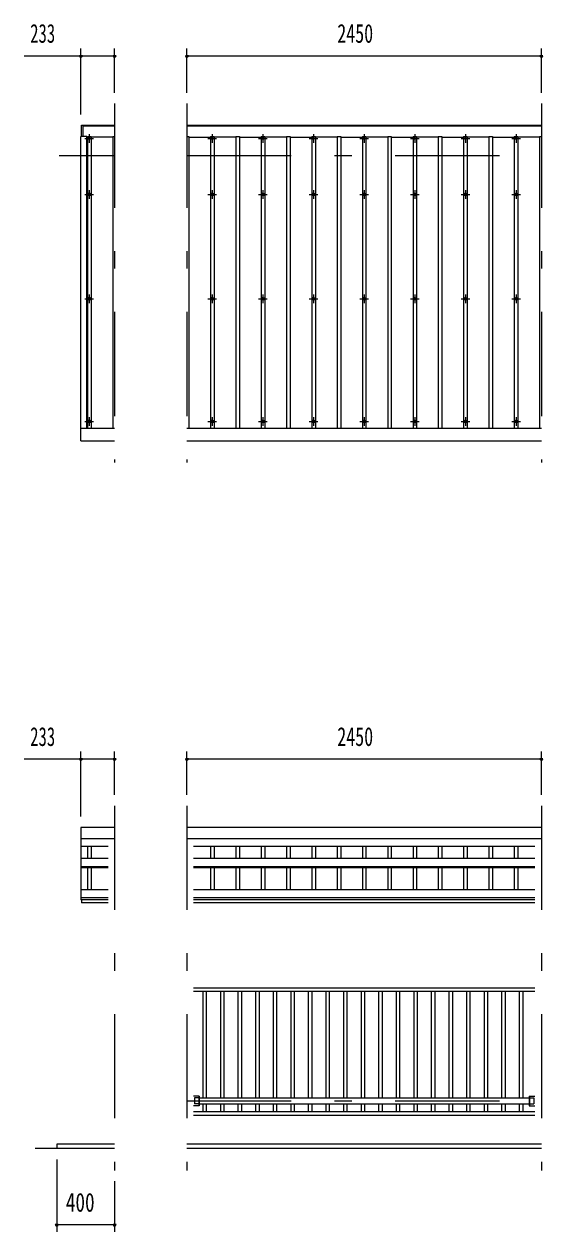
# Model space of a CAD drawing. Units: millimetres, scale not verified. Extents: x -26656 to 26658, y -10500 to 10500.
# Drawn here: x -19244 to -15658, y 1220 to 9567 of the extents above; entities that cross this region are included whole.
import ezdxf
from ezdxf.enums import TextEntityAlignment as Align

# ---------------------------------------------------------------- set-up
doc = ezdxf.new("R2010")
doc.units = ezdxf.units.MM
doc.header["$LTSCALE"] = 60
doc.linetypes.add('USER3', pattern=[24, 12, -5, 2, -5])
for name, color, linetype, lineweight in [('0-2_1-05BOLD', 7, 'Continuous', 18), ('0-3_1-25CENTER', 3, 'USER3', 18), ('0-4_1-45THIN', 4, 'Continuous', 18), ('0-5_1-55DIM', 3, 'Continuous', 18)]:
    doc.layers.add(name, color=color, linetype=linetype, lineweight=lineweight)
doc.styles.add('ＭＳ ゴシック', font='')
doc.styles.get('ＭＳ ゴシック').set_extended_font_data('MS Gothic')

msp = doc.modelspace()

# ---------------------------------------------------------------- linework, layer by layer
at = {"layer": '0-2_1-05BOLD'}
for p, q in [((-18836.48, 8790.67), (-18836.48, 8867.67)), ((-18836.48, 8862.67), (-18618.49, 8862.67)), ((-18118.49, 8867.67), (-15668.48, 8867.67)), ((-18118.49, 8862.67), (-15668.48, 8862.67)), ((-18851.48, 6687.67), (-18851.48, 8790.67)), ((-18811.48, 8790.67), (-18851.48, 8790.67)), ((-18811.48, 6773.43), (-18811.48, 8790.67)), ((-18851.48, 6773.43), (-18618.49, 6773.43)), ((-18118.49, 6773.43), (-15668.48, 6773.43)), ((-18851.48, 6687.67), (-18618.49, 6687.67)), ((-18118.49, 6687.67), (-15668.48, 6687.67)), ((-18618.49, 4014.67), (-18851.49, 4014.67)), ((-18851.49, 4014.67), (-18851.49, 3515.47)), ((-15668.48, 4014.67), (-18118.49, 4014.67)), ((-18851.49, 3937.52), (-18618.49, 3937.52)), ((-18118.49, 3937.52), (-15668.48, 3937.52)), ((-18663.04, 3882.27), (-18851.49, 3882.27)), ((-15713.03, 3882.27), (-18073.93, 3882.27)), ((-18851.49, 3802.96), (-18663.04, 3802.96)), ((-18073.93, 3802.96), (-15713.03, 3802.96)), ((-18851.49, 3745.26), (-18663.04, 3745.26)), ((-18851.49, 3737.03), (-18663.04, 3737.03)), ((-18073.93, 3745.26), (-15713.03, 3745.26)), ((-18073.93, 3737.03), (-15713.03, 3737.03)), ((-18663.04, 3582.44), (-18851.49, 3582.44)), ((-18663.04, 3527.34), (-18851.49, 3527.34)), ((-18663.03, 3515.47), (-18851.49, 3515.47)), ((-18846.49, 3515.47), (-18846.49, 3494.67)), ((-15713.03, 3582.44), (-18073.93, 3582.44)), ((-15713.03, 3527.34), (-18073.93, 3527.34)), ((-15713.03, 3515.47), (-18073.93, 3515.47)), ((-18663.03, 3494.67), (-18846.49, 3494.67)), ((-15713.03, 3494.67), (-18073.93, 3494.67)), ((-15713.03, 2904.67), (-18073.93, 2904.67)), ((-15713.03, 2879.67), (-18073.93, 2879.67)), ((-18033.94, 2157.67), (-18073.93, 2157.67)), ((-18033.94, 2091.67), (-18073.93, 2091.67)), ((-18065.99, 2146.02), (-18065.99, 2103.32)), ((-18037.14, 2146.02), (-18065.99, 2146.02)), ((-18037.14, 2103.32), (-18065.99, 2103.32)), ((-18037.14, 2157.67), (-18037.14, 2091.67)), ((-18033.94, 2157.67), (-18033.94, 2091.67)), ((-18033.93, 2146.02), (-15753.03, 2146.02)), ((-18033.93, 2103.32), (-15753.03, 2103.32)), ((-15753.03, 2157.67), (-15753.03, 2091.67)), ((-15753.03, 2157.67), (-15713.03, 2157.67)), ((-15753.03, 2091.67), (-15713.03, 2091.67)), ((-15749.83, 2157.67), (-15749.83, 2091.67)), ((-15749.83, 2146.02), (-15720.98, 2146.02)), ((-15749.83, 2103.32), (-15720.98, 2103.32)), ((-15720.98, 2146.02), (-15720.98, 2103.32)), ((-15713.03, 2049.67), (-18073.93, 2049.67)), ((-15713.03, 2024.67), (-18073.93, 2024.67)), ((-18618.49, 1794.67), (-19168.48, 1794.67)), ((-15668.48, 1824.67), (-18118.49, 1824.67)), ((-15668.48, 1794.67), (-18118.49, 1794.67))]:
    msp.add_line(p, q, dxfattribs=at)
for points in [[(-18846.48, 8790.67), (-18846.48, 8867.67), (-18618.49, 8867.67)], [(-18618.49, 1824.67), (-19018.48, 1824.67), (-19018.48, 1794.67)]]:
    msp.add_lwpolyline(points, dxfattribs=at)
for centre in [(-18793.48, 8390.17), (-17943.49, 8390.17), (-17593.49, 8390.17), (-17243.49, 8390.17), (-16893.49, 8390.17), (-16543.49, 8390.17), (-16193.49, 8390.17), (-15843.48, 8390.17), (-18793.48, 7668.51), (-17943.49, 7668.51), (-17593.49, 7668.51), (-17243.49, 7668.51), (-16893.49, 7668.51), (-16543.49, 7668.51), (-16193.49, 7668.51), (-15843.48, 7668.51), (-18793.48, 6820.85), (-17943.49, 6820.85), (-17593.49, 6820.85), (-17243.49, 6820.85), (-16893.49, 6820.85), (-16543.49, 6820.85), (-16193.49, 6820.85), (-15843.48, 6820.85)]:
    msp.add_circle(centre, 10, dxfattribs=at)
for centre, start, end in [((-18793.48, 8765.7), 46.39838, 133.60162), ((-18793.48, 8786.71), 226.3961, 313.6039), ((-17943.49, 8765.7), 46.39838, 133.60162), ((-17943.49, 8786.71), 226.3961, 313.6039), ((-17593.49, 8765.7), 46.39838, 133.60162), ((-17593.49, 8786.71), 226.3961, 313.6039), ((-17243.49, 8765.7), 46.39838, 133.60162), ((-17243.49, 8786.71), 226.3961, 313.6039), ((-16893.49, 8765.7), 46.39838, 133.60162), ((-16893.49, 8786.71), 226.3961, 313.6039), ((-16543.49, 8765.7), 46.39838, 133.60162), ((-16543.49, 8786.71), 226.3961, 313.6039), ((-16193.49, 8765.7), 46.39838, 133.60162), ((-16193.49, 8786.71), 226.3961, 313.6039), ((-15843.48, 8765.7), 46.39838, 133.60162), ((-15843.48, 8786.71), 226.3961, 313.6039)]:
    msp.add_arc(centre, 14.5, start, end, dxfattribs=at)
at = {"layer": '0-3_1-25CENTER'}
for p, q in [((-18618.49, 9017.67), (-18618.49, 6537.67)), ((-18118.49, 9017.67), (-18118.49, 6537.67)), ((-15668.48, 9017.67), (-15668.48, 6537.67)), ((-18823.48, 8776.2), (-18763.48, 8776.2)), ((-18793.48, 8806.2), (-18793.48, 8746.2)), ((-17973.48, 8776.2), (-17913.48, 8776.2)), ((-17943.49, 8806.2), (-17943.49, 8746.2)), ((-17623.48, 8776.2), (-17563.48, 8776.2)), ((-17593.49, 8806.2), (-17593.49, 8746.2)), ((-17273.48, 8776.2), (-17213.49, 8776.2)), ((-17243.49, 8806.2), (-17243.49, 8746.2)), ((-16923.48, 8776.2), (-16863.48, 8776.2)), ((-16893.49, 8806.2), (-16893.49, 8746.2)), ((-16573.48, 8776.2), (-16513.48, 8776.2)), ((-16543.49, 8806.2), (-16543.49, 8746.2)), ((-16223.48, 8776.2), (-16163.48, 8776.2)), ((-16193.49, 8806.2), (-16193.49, 8746.2)), ((-15873.48, 8776.2), (-15813.48, 8776.2)), ((-15843.48, 8806.2), (-15843.48, 8746.2)), ((-19001.48, 8657.67), (-18618.49, 8657.67)), ((-18118.49, 8657.67), (-15668.48, 8657.67)), ((-18823.48, 8390.17), (-18763.48, 8390.17)), ((-18793.48, 8420.17), (-18793.48, 8360.17)), ((-17973.48, 8390.17), (-17913.48, 8390.17)), ((-17943.49, 8420.17), (-17943.49, 8360.17)), ((-17623.48, 8390.17), (-17563.48, 8390.17)), ((-17593.49, 8420.17), (-17593.49, 8360.17)), ((-17273.48, 8390.17), (-17213.48, 8390.17)), ((-17243.49, 8420.17), (-17243.49, 8360.17)), ((-16923.48, 8390.17), (-16863.48, 8390.17)), ((-16893.49, 8420.17), (-16893.49, 8360.17)), ((-16573.48, 8390.17), (-16513.48, 8390.17)), ((-16543.49, 8420.17), (-16543.49, 8360.17)), ((-16223.48, 8390.17), (-16163.48, 8390.17)), ((-16193.49, 8420.17), (-16193.49, 8360.17)), ((-15873.48, 8390.17), (-15813.48, 8390.17)), ((-15843.48, 8420.17), (-15843.48, 8360.17)), ((-18793.48, 7698.51), (-18793.48, 7638.51)), ((-17943.49, 7698.51), (-17943.49, 7638.51)), ((-17593.49, 7698.51), (-17593.49, 7638.51)), ((-17243.49, 7698.51), (-17243.49, 7638.51)), ((-16893.49, 7698.51), (-16893.49, 7638.51)), ((-16543.49, 7698.51), (-16543.49, 7638.51)), ((-16193.49, 7698.51), (-16193.49, 7638.51)), ((-15843.48, 7698.51), (-15843.48, 7638.51)), ((-18823.48, 7668.51), (-18763.48, 7668.51)), ((-17973.48, 7668.51), (-17913.48, 7668.51)), ((-17623.48, 7668.51), (-17563.48, 7668.51)), ((-17273.48, 7668.51), (-17213.48, 7668.51)), ((-16923.48, 7668.51), (-16863.48, 7668.51)), ((-16573.48, 7668.51), (-16513.48, 7668.51)), ((-16223.48, 7668.51), (-16163.48, 7668.51)), ((-15873.48, 7668.51), (-15813.48, 7668.51)), ((-18793.48, 6850.85), (-18793.48, 6790.85)), ((-17943.49, 6850.85), (-17943.49, 6790.85)), ((-17593.49, 6850.85), (-17593.49, 6790.85)), ((-17243.49, 6850.85), (-17243.49, 6790.85)), ((-16893.49, 6850.85), (-16893.49, 6790.85)), ((-16543.49, 6850.85), (-16543.49, 6790.85)), ((-16193.49, 6850.85), (-16193.49, 6790.85)), ((-15843.48, 6850.85), (-15843.48, 6790.85)), ((-18823.48, 6820.85), (-18763.48, 6820.85)), ((-17973.48, 6820.85), (-17913.48, 6820.85)), ((-17623.48, 6820.85), (-17563.48, 6820.85)), ((-17273.48, 6820.85), (-17213.48, 6820.85)), ((-16923.48, 6820.85), (-16863.48, 6820.85)), ((-16573.48, 6820.85), (-16513.48, 6820.85)), ((-16223.48, 6820.85), (-16163.48, 6820.85)), ((-15873.48, 6820.85), (-15813.48, 6820.85)), ((-18618.49, 4164.67), (-18618.49, 1644.67)), ((-18118.49, 4164.67), (-18118.49, 1644.67)), ((-15668.48, 4164.67), (-15668.48, 1644.67)), ((-18118.48, 2124.67), (-15668.48, 2124.67))]:
    msp.add_line(p, q, dxfattribs=at)
at = {"layer": '0-4_1-45THIN'}
for p, q in [((-18811.48, 8784.63), (-18805.98, 8784.63)), ((-18805.98, 8790.67), (-18780.98, 8790.67)), ((-18805.98, 8790.67), (-18805.98, 6773.43)), ((-18780.98, 8790.67), (-18780.98, 6773.43)), ((-18630.98, 8784.63), (-18780.98, 8784.63)), ((-18630.98, 8790.67), (-18630.98, 6773.43)), ((-18630.98, 8790.67), (-18618.49, 8790.67)), ((-18105.98, 8784.63), (-17955.99, 8784.63)), ((-17955.99, 8790.67), (-17930.99, 8790.67)), ((-17955.99, 8790.67), (-17955.99, 6773.43)), ((-17930.99, 8790.67), (-17930.99, 6773.43)), ((-17780.99, 8784.63), (-17930.99, 8784.63)), ((-17780.99, 8790.67), (-17780.99, 6773.43)), ((-17780.99, 8790.67), (-17755.99, 8790.67)), ((-17755.99, 8790.67), (-17755.99, 6773.43)), ((-17755.99, 8784.63), (-17605.99, 8784.63)), ((-17605.99, 8790.67), (-17605.99, 6773.43)), ((-17605.99, 8790.67), (-17580.99, 8790.67)), ((-17580.99, 8790.67), (-17580.99, 6773.43)), ((-17430.99, 8784.63), (-17580.99, 8784.63)), ((-17430.99, 8790.67), (-17430.99, 6773.43)), ((-17430.99, 8790.67), (-17405.99, 8790.67)), ((-17405.99, 8790.67), (-17405.99, 6773.43)), ((-17405.99, 8784.63), (-17255.99, 8784.63)), ((-17255.99, 8790.67), (-17230.99, 8790.67)), ((-17255.99, 8790.67), (-17255.98, 6773.43)), ((-17230.99, 8790.67), (-17230.98, 6773.43)), ((-17080.99, 8784.63), (-17230.99, 8784.63)), ((-17080.99, 8790.67), (-17080.99, 6773.43)), ((-17080.99, 8790.67), (-17055.99, 8790.67)), ((-17055.99, 8790.67), (-17055.99, 6773.43)), ((-17055.99, 8784.63), (-16905.99, 8784.63)), ((-16905.99, 8790.67), (-16880.99, 8790.67)), ((-16905.99, 8790.67), (-16905.98, 6773.43)), ((-16880.99, 8790.67), (-16880.98, 6773.43)), ((-16730.99, 8784.63), (-16880.99, 8784.63)), ((-16730.99, 8790.67), (-16730.99, 6773.43)), ((-16730.99, 8790.67), (-16705.99, 8790.67)), ((-16705.99, 8790.67), (-16705.99, 6773.43)), ((-16705.99, 8784.63), (-16555.99, 8784.63)), ((-16555.99, 8790.67), (-16530.99, 8790.67)), ((-16555.99, 8790.67), (-16555.98, 6773.43)), ((-16530.99, 8790.67), (-16530.98, 6773.43)), ((-16380.98, 8784.63), (-16530.99, 8784.63)), ((-16380.98, 8790.67), (-16380.98, 6773.43)), ((-16380.98, 8790.67), (-16355.98, 8790.67)), ((-16355.99, 8784.63), (-16205.99, 8784.63)), ((-16355.98, 8790.67), (-16355.98, 6773.43)), ((-16205.99, 8790.67), (-16180.98, 8790.67)), ((-16205.99, 8790.67), (-16205.98, 6773.43)), ((-16180.98, 8790.67), (-16180.98, 6773.43)), ((-16030.98, 8784.63), (-16180.98, 8784.63)), ((-16030.98, 8790.67), (-16030.98, 6773.43)), ((-16030.98, 8790.67), (-16005.98, 8790.67)), ((-16005.98, 8790.67), (-16005.98, 6773.43)), ((-16005.98, 8784.63), (-15855.99, 8784.63)), ((-15855.99, 8790.67), (-15830.99, 8790.67)), ((-15855.99, 8790.67), (-15855.98, 6773.43)), ((-15830.99, 8790.67), (-15830.98, 6773.43)), ((-15680.99, 8784.63), (-15830.98, 8784.63)), ((-15680.99, 8790.67), (-15680.98, 6773.43)), ((-15680.99, 8790.67), (-15668.48, 8790.67)), ((-18805.98, 3882.27), (-18805.98, 3802.96)), ((-18780.98, 3882.27), (-18780.98, 3802.96)), ((-17955.98, 3882.27), (-17955.98, 3802.96)), ((-17930.98, 3882.27), (-17930.98, 3802.96)), ((-17780.98, 3882.27), (-17780.98, 3802.96)), ((-17755.98, 3882.27), (-17755.98, 3802.96)), ((-17605.98, 3882.27), (-17605.98, 3802.96)), ((-17580.98, 3882.27), (-17580.98, 3802.96)), ((-17430.98, 3882.27), (-17430.98, 3802.96)), ((-17405.98, 3882.27), (-17405.98, 3802.96)), ((-17255.98, 3882.27), (-17255.98, 3802.96)), ((-17230.98, 3882.27), (-17230.98, 3802.96)), ((-17080.98, 3882.27), (-17080.98, 3802.96)), ((-17055.98, 3882.27), (-17055.98, 3802.96)), ((-16905.98, 3882.27), (-16905.98, 3802.96)), ((-16880.98, 3882.27), (-16880.98, 3802.96)), ((-16730.98, 3882.27), (-16730.98, 3802.96)), ((-16705.98, 3882.27), (-16705.98, 3802.96)), ((-16555.98, 3882.27), (-16555.98, 3802.96)), ((-16530.98, 3882.27), (-16530.98, 3802.96)), ((-16380.98, 3882.27), (-16380.98, 3802.96)), ((-16355.98, 3882.27), (-16355.98, 3802.96)), ((-16205.98, 3882.27), (-16205.98, 3802.96)), ((-16180.98, 3882.27), (-16180.98, 3802.96)), ((-16030.98, 3882.27), (-16030.98, 3802.96)), ((-16005.98, 3882.27), (-16005.98, 3802.96)), ((-15855.98, 3882.27), (-15855.98, 3802.96)), ((-15830.98, 3882.27), (-15830.98, 3802.96)), ((-18805.98, 3737.03), (-18805.98, 3582.44)), ((-18780.98, 3737.03), (-18780.98, 3582.44)), ((-17955.98, 3737.03), (-17955.98, 3582.44)), ((-17930.98, 3737.03), (-17930.98, 3582.44)), ((-17780.98, 3737.03), (-17780.98, 3582.44)), ((-17755.98, 3737.03), (-17755.98, 3582.44)), ((-17605.98, 3737.03), (-17605.98, 3582.44)), ((-17580.98, 3737.03), (-17580.98, 3582.44)), ((-17430.98, 3737.03), (-17430.98, 3582.44)), ((-17405.98, 3737.03), (-17405.98, 3582.44)), ((-17255.98, 3737.03), (-17255.98, 3582.44)), ((-17230.98, 3737.03), (-17230.98, 3582.44)), ((-17080.98, 3737.03), (-17080.98, 3582.44)), ((-17055.98, 3737.03), (-17055.98, 3582.44)), ((-16905.98, 3737.03), (-16905.98, 3582.44)), ((-16880.98, 3737.03), (-16880.98, 3582.44)), ((-16730.98, 3737.03), (-16730.98, 3582.44)), ((-16705.98, 3737.03), (-16705.98, 3582.44)), ((-16555.98, 3737.03), (-16555.98, 3582.44)), ((-16530.98, 3737.03), (-16530.98, 3582.44)), ((-16380.98, 3737.03), (-16380.98, 3582.44)), ((-16355.98, 3737.03), (-16355.98, 3582.44)), ((-16205.98, 3737.03), (-16205.98, 3582.44)), ((-16180.98, 3737.03), (-16180.98, 3582.44)), ((-16030.98, 3737.03), (-16030.98, 3582.44)), ((-16005.98, 3737.03), (-16005.98, 3582.44)), ((-15855.98, 3737.03), (-15855.98, 3582.44)), ((-15830.98, 3737.03), (-15830.98, 3582.44)), ((-18008.99, 2879.67), (-18008.99, 2146.02)), ((-17984.98, 2879.67), (-17984.98, 2146.02)), ((-17887.48, 2879.67), (-17887.48, 2146.02)), ((-17863.49, 2879.67), (-17863.49, 2146.02)), ((-17765.99, 2879.67), (-17765.99, 2146.02)), ((-17741.99, 2879.67), (-17741.99, 2146.02)), ((-17644.49, 2879.67), (-17644.49, 2146.02)), ((-17620.48, 2879.67), (-17620.48, 2146.02)), ((-17522.98, 2879.67), (-17522.98, 2146.02)), ((-17498.98, 2879.67), (-17498.98, 2146.02)), ((-17401.48, 2879.67), (-17401.48, 2146.02)), ((-17377.49, 2879.67), (-17377.49, 2146.02)), ((-17279.98, 2879.67), (-17279.98, 2146.02)), ((-17255.99, 2879.67), (-17255.99, 2146.02)), ((-17158.49, 2879.67), (-17158.49, 2146.02)), ((-17134.48, 2879.67), (-17134.48, 2146.02)), ((-17036.99, 2879.67), (-17036.99, 2146.02)), ((-17012.98, 2879.67), (-17012.98, 2146.02)), ((-16915.48, 2879.67), (-16915.48, 2146.02)), ((-16891.49, 2879.67), (-16891.49, 2146.02)), ((-16793.98, 2879.67), (-16793.98, 2146.02)), ((-16769.99, 2879.67), (-16769.99, 2146.02)), ((-16672.49, 2879.67), (-16672.49, 2146.02)), ((-16648.48, 2879.67), (-16648.48, 2146.02)), ((-16550.99, 2879.67), (-16550.99, 2146.02)), ((-16526.98, 2879.67), (-16526.98, 2146.02)), ((-16429.48, 2879.67), (-16429.48, 2146.02)), ((-16405.48, 2879.67), (-16405.48, 2146.02)), ((-16307.98, 2879.67), (-16307.98, 2146.02)), ((-16283.98, 2879.67), (-16283.98, 2146.02)), ((-16186.49, 2879.67), (-16186.49, 2146.02)), ((-16162.48, 2879.67), (-16162.48, 2146.02)), ((-16064.99, 2879.67), (-16064.99, 2146.02)), ((-16040.99, 2879.67), (-16040.99, 2146.02)), ((-15943.48, 2879.67), (-15943.48, 2146.02)), ((-15919.48, 2879.67), (-15919.48, 2146.02)), ((-15821.98, 2879.67), (-15821.98, 2146.02)), ((-15797.98, 2879.67), (-15797.98, 2146.02)), ((-18008.99, 2103.32), (-18008.99, 2049.67)), ((-17984.98, 2103.32), (-17984.98, 2049.67)), ((-17887.48, 2103.32), (-17887.48, 2049.67)), ((-17863.49, 2103.32), (-17863.49, 2049.67)), ((-17765.99, 2103.32), (-17765.99, 2049.67)), ((-17741.99, 2103.32), (-17741.99, 2049.67)), ((-17644.49, 2103.32), (-17644.49, 2049.67)), ((-17620.48, 2103.32), (-17620.48, 2049.67)), ((-17522.98, 2103.32), (-17522.98, 2049.67)), ((-17498.98, 2103.32), (-17498.98, 2049.67)), ((-17401.48, 2103.32), (-17401.48, 2049.67)), ((-17377.49, 2103.32), (-17377.49, 2049.67)), ((-17279.98, 2103.32), (-17279.98, 2049.67)), ((-17255.99, 2103.32), (-17255.99, 2049.67)), ((-17158.49, 2103.32), (-17158.49, 2049.67)), ((-17134.48, 2103.32), (-17134.48, 2049.67)), ((-17036.99, 2103.32), (-17036.99, 2049.67)), ((-17012.98, 2103.32), (-17012.98, 2049.67)), ((-16915.48, 2103.32), (-16915.48, 2049.67)), ((-16891.49, 2103.32), (-16891.49, 2049.67)), ((-16793.98, 2103.32), (-16793.98, 2049.67)), ((-16769.99, 2103.32), (-16769.99, 2049.67)), ((-16672.49, 2103.32), (-16672.49, 2049.67)), ((-16648.48, 2103.32), (-16648.48, 2049.67)), ((-16550.99, 2103.32), (-16550.99, 2049.67)), ((-16526.98, 2103.32), (-16526.98, 2049.67)), ((-16429.48, 2103.32), (-16429.48, 2049.67)), ((-16405.48, 2103.32), (-16405.48, 2049.67)), ((-16307.98, 2103.32), (-16307.98, 2049.67)), ((-16283.98, 2103.32), (-16283.98, 2049.67)), ((-16186.49, 2103.32), (-16186.49, 2049.67)), ((-16162.48, 2103.32), (-16162.48, 2049.67)), ((-16064.99, 2103.32), (-16064.99, 2049.67)), ((-16040.99, 2103.32), (-16040.99, 2049.67)), ((-15943.48, 2103.32), (-15943.48, 2049.67)), ((-15919.48, 2103.32), (-15919.48, 2049.67)), ((-15821.98, 2103.32), (-15821.98, 2049.67)), ((-15797.98, 2103.32), (-15797.98, 2049.67))]:
    msp.add_line(p, q, dxfattribs=at)
msp.add_lwpolyline([(-18118.49, 8790.67), (-18105.98, 8790.67), (-18105.98, 6773.43)], dxfattribs=at)
at = {"layer": '0-5_1-55DIM'}
for p, q in [((-19243.98, 9348.67), (-18618.49, 9348.67)), ((-18841.48, 9348.67), (-18861.48, 9348.67)), ((-18851.48, 8942.68), (-18851.48, 9398.67)), ((-18608.49, 9348.67), (-18628.49, 9348.67)), ((-18618.49, 9092.68), (-18618.49, 9398.67)), ((-18108.49, 9348.67), (-18128.49, 9348.67)), ((-18118.49, 9092.68), (-18118.49, 9398.67)), ((-18118.49, 9348.67), (-15668.48, 9348.67)), ((-15658.48, 9348.67), (-15678.48, 9348.67)), ((-15668.48, 9092.68), (-15668.48, 9398.67)), ((-18851.49, 4089.67), (-18851.49, 4538.67)), ((-18618.49, 4239.67), (-18618.49, 4538.67)), ((-18118.49, 4239.67), (-18118.49, 4538.67)), ((-15668.48, 4239.67), (-15668.48, 4538.67)), ((-19243.99, 4488.67), (-18618.49, 4488.67)), ((-18841.49, 4488.67), (-18861.49, 4488.67)), ((-18608.49, 4488.67), (-18628.49, 4488.67)), ((-18108.49, 4488.67), (-18128.49, 4488.67)), ((-18118.49, 4488.67), (-15668.48, 4488.67)), ((-15658.48, 4488.67), (-15678.48, 4488.67)), ((-19018.48, 1719.67), (-19018.48, 1219.67)), ((-18618.48, 1569.67), (-18618.48, 1219.67)), ((-19008.48, 1269.67), (-19028.48, 1269.67)), ((-19018.48, 1269.67), (-18618.49, 1269.67)), ((-18608.48, 1269.67), (-18628.48, 1269.67))]:
    msp.add_line(p, q, dxfattribs=at)
for centre in [(-18851.48, 9348.67), (-18618.49, 9348.67), (-18118.49, 9348.67), (-15668.48, 9348.67), (-18851.49, 4488.67), (-18618.49, 4488.67), (-18118.49, 4488.67), (-15668.48, 4488.67), (-19018.48, 1269.67), (-18618.48, 1269.67)]:
    msp.add_arc(centre, 10, 180, 0, dxfattribs=at)

# ---------------------------------------------------------------- texts
at = {"layer": '0-5_1-55DIM', "color": 7, "style": 'ＭＳ ゴシック'}
for s, width, p in [('233', 0.65, (-19202.16, 9398.67)), ('2450', 0.7, (-17079.49, 9398.67)), ('233', 0.65, (-19202.16, 4538.67)), ('2450', 0.7, (-17079.49, 4538.67)), ('400', 0.75, (-18956.11, 1319.67))]:
    msp.add_text(s, height=130.2, dxfattribs=dict(at, width=width)).set_placement(p, align=Align.BOTTOM_LEFT)

doc.saveas('drawing.dxf')
